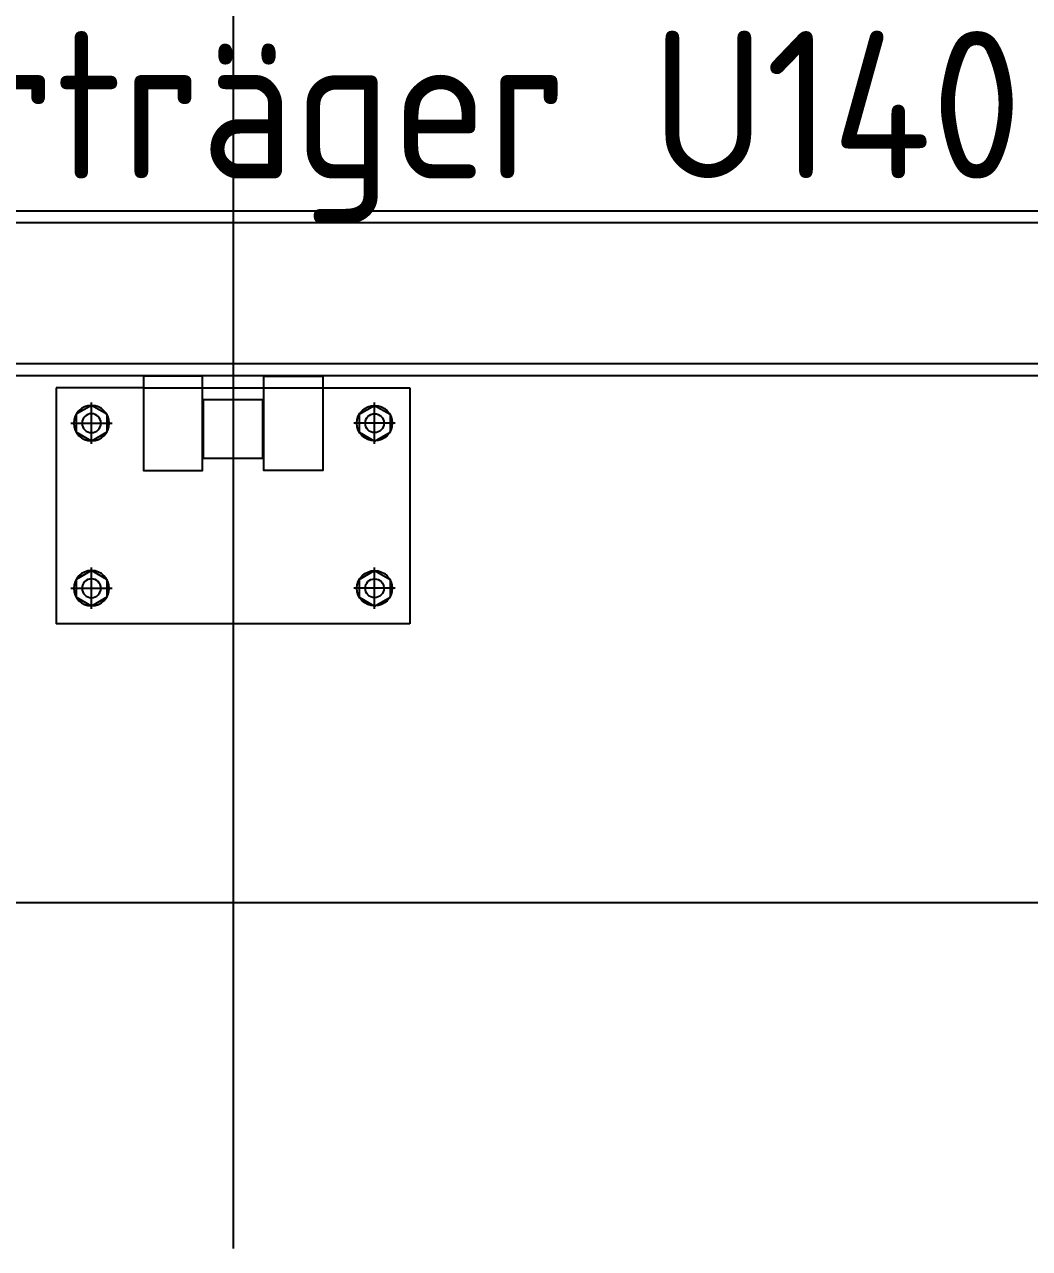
# Model space of a CAD drawing. Extents: x 44 to 147, y 26 to 78.
# Drawn here: x 70.339 to 71.19, y 70.02 to 71.058 of the extents above; entities that cross this region are included whole.
import ezdxf

# ---------------------------------------------------------------- set-up
doc = ezdxf.new("R2010")
doc.units = 0
doc.header["$LTSCALE"] = 0.5
doc.linetypes.add('AUSGEZOGEN', pattern=[1000.01, 1000, 0.01])
doc.linetypes.add('VERDECKT2', pattern=[0.1875, 0.125, -0.0625])
for name, color, linetype in [('ACHSEN', 7, 'Continuous'), ('BET-ANS', 7, 'Continuous'), ('HILFE', 7, 'Continuous'), ('ST-ANS', 9, 'Continuous'), ('ST-VERD', 40, 'VERDECKT2'), ('TEXT', 7, 'Continuous')]:
    doc.layers.add(name, color=color, linetype=linetype)
doc.styles.add('txt', font='isocp.shx')

# ---------------------------------------------------------------- blocks, each defined once
blk = doc.blocks.new('Mutter_M16-Aufsicht')
at = {"color": 0, "linetype": 'ByBlock'}
for p, q in [((0, 0.0151), (-0.0131, 0.0076)), ((0.0131, 0.0076), (0, 0.0151)), ((-0.0131, -0.0076), (-0.0131, 0.0076)), ((0.0131, -0.0076), (0.0131, 0.0076)), ((0, -0.0151), (-0.0131, -0.0076)), ((0.0131, -0.0076), (0, -0.0151))]:
    blk.add_line(p, q, dxfattribs=at)
blk.add_circle((0, 0), 0.015)
blk.add_circle((0, 0), 0.008, dxfattribs=at)

msp = doc.modelspace()

# ---------------------------------------------------------------- linework, layer by layer
at = {"layer": 'ACHSEN', "color": 140, "linetype": 'AUSGEZOGEN'}
msp.add_line((70.5153, 76.1636), (70.5153, 70.0205), dxfattribs=at)
at = {"layer": 'BET-ANS'}
msp.add_line((71.7653, 70.3136), (69.2653, 70.3136), dxfattribs=at)
at = {"layer": 'HILFE'}
for p, q in [((70.3953, 70.7028), (70.3953, 70.7378)), ((70.6353, 70.7028), (70.6353, 70.7378)), ((70.3778, 70.7203), (70.4128, 70.7203)), ((70.6528, 70.7203), (70.6178, 70.7203)), ((70.3953, 70.5628), (70.3953, 70.5978)), ((70.6353, 70.5628), (70.6353, 70.5978)), ((70.3778, 70.5803), (70.4128, 70.5803)), ((70.6528, 70.5803), (70.6178, 70.5803))]:
    msp.add_line(p, q, dxfattribs=at)
at = {"layer": 'ST-ANS'}
for p, q in [((69.6043, 70.9005), (71.4263, 70.9005)), ((69.6043, 70.8905), (71.4263, 70.8905)), ((71.4263, 70.7705), (69.6043, 70.7705)), ((71.4263, 70.7605), (69.6043, 70.7605)), ((70.4393, 70.7503), (70.3653, 70.7503)), ((70.3653, 70.7503), (70.3653, 70.5503)), ((70.4893, 70.7503), (70.5413, 70.7503)), ((70.5913, 70.7503), (70.6653, 70.7503)), ((70.6653, 70.7503), (70.6653, 70.5503)), ((70.6653, 70.5503), (70.3653, 70.5503))]:
    msp.add_line(p, q, dxfattribs=at)
for points in [[(70.4893, 70.7603), (70.4393, 70.7603), (70.4393, 70.6803), (70.4893, 70.6803)], [(70.5413, 70.7603), (70.5913, 70.7603), (70.5913, 70.6803), (70.5413, 70.6803)], [(70.4903, 70.7403), (70.5403, 70.7403), (70.5403, 70.6903), (70.4903, 70.6903)]]:
    msp.add_lwpolyline(points, close=True, dxfattribs=at)
at = {"layer": 'ST-VERD'}
for p, q in [((70.4393, 70.7503), (70.4893, 70.7503)), ((70.5413, 70.7503), (70.5913, 70.7503))]:
    msp.add_line(p, q, dxfattribs=at)

# ---------------------------------------------------------------- block references
at = {"layer": 'ST-ANS', "xscale": -1, "rotation": 180}
for p in [(70.3953, 70.7203), (70.3953, 70.5803)]:
    msp.add_blockref('Mutter_M16-Aufsicht', p, dxfattribs=at)
at = {"layer": 'ST-ANS', "rotation": 180}
for p in [(70.6353, 70.7203), (70.6353, 70.5803)]:
    msp.add_blockref('Mutter_M16-Aufsicht', p, dxfattribs=at)

# ---------------------------------------------------------------- texts
at = {"layer": 'TEXT', "color": 7, "linetype": 'AUSGEZOGEN', "style": 'txt'}
msp.add_text('Randquerträger U140', height=0.125, dxfattribs=at).set_placement((69.715, 70.9278))

doc.saveas('drawing.dxf')
